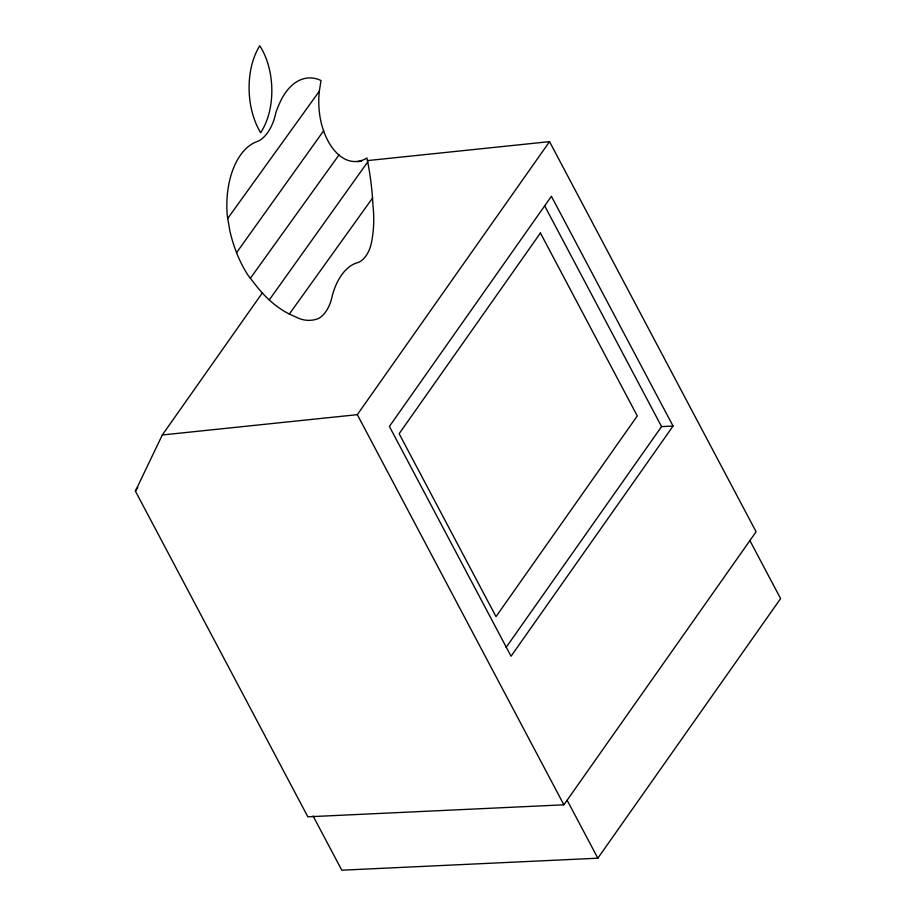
<?xml version="1.0" encoding="UTF-8"?>
<svg xmlns="http://www.w3.org/2000/svg" width="916" height="916" viewBox="0 0 916 916"><rect width="100%" height="100%" fill="white"/><g stroke="black" fill="none" stroke-linecap="round" stroke-linejoin="round"><path stroke-width="1.37" d="M367.339 160.609L549.531 141.637L756.101 531.784L563.89 804.809L307.845 816.809L135.396 491.113L162.315 434.974L262.526 292.628M135.396 491.113L137.858 487.61M162.315 434.974L357.32 414.662L549.531 141.637M506.113 647.406L661.558 426.604L673.065 426.066L551.409 196.287L389.392 426.444L511.048 656.222L673.065 426.066M313.089 815.984L341.794 870.2L597.839 858.2L780.604 598.595L749.895 540.589M269.258 299.944L367.728 161.926L366.95 158.01A57.49 34.659 87.5 0 1 340.489 156.338C330.481 148.392 324.882 136.404 321.585 124.324A57.49 34.659 87.5 0 1 319.34 91.176L321.024 80.551A64.727 39.022 87.5 0 0 281.006 100.279A96.913 58.418 87.5 0 0 275.865 112.634A47.987 28.923 87.5 0 1 258.232 141.178A66.456 40.052 87.5 0 0 232.298 171.349A70.44 42.457 87.5 0 0 227.328 216.096L229.95 231.279A109.794 66.181 87.5 0 0 248.351 275.67L257.007 286.777A164.788 99.329 87.5 0 0 289.319 314.074L296.303 317.176A68.895 41.529 87.5 0 0 318.573 318.447A38.117 22.98 87.5 0 0 325.81 311.658L327.035 309.78A38.117 22.98 87.5 0 0 332.256 295.754A61.395 37.006 87.5 0 1 345.412 270.369A57.536 34.682 87.5 0 1 358.442 262.4A33.457 20.163 87.5 0 0 364.774 257.453L365.885 256.022A33.457 20.163 87.5 0 0 370.934 244.996A74.093 44.655 87.5 0 0 373.03 206.203L372.526 198.062A192.497 116.034 87.5 0 0 367.728 161.926M236.557 252.69L323.669 130.725M227.615 218.603L319.34 91.176M250.274 278.407L338.989 154.93M289.319 314.074L372.526 198.062M357.377 161.651L361.637 161.205M544.573 205.665L661.558 426.604M567.13 800.206L597.839 858.2M357.32 414.662L563.89 804.809M540.429 233.019L399.147 433.703L496.003 616.628L637.284 415.944L540.429 233.019M260.625 132.625A58.601 35.323 87.5 0 0 259.743 45.8A60.582 36.514 87.5 0 0 260.625 132.625"/></g></svg>
